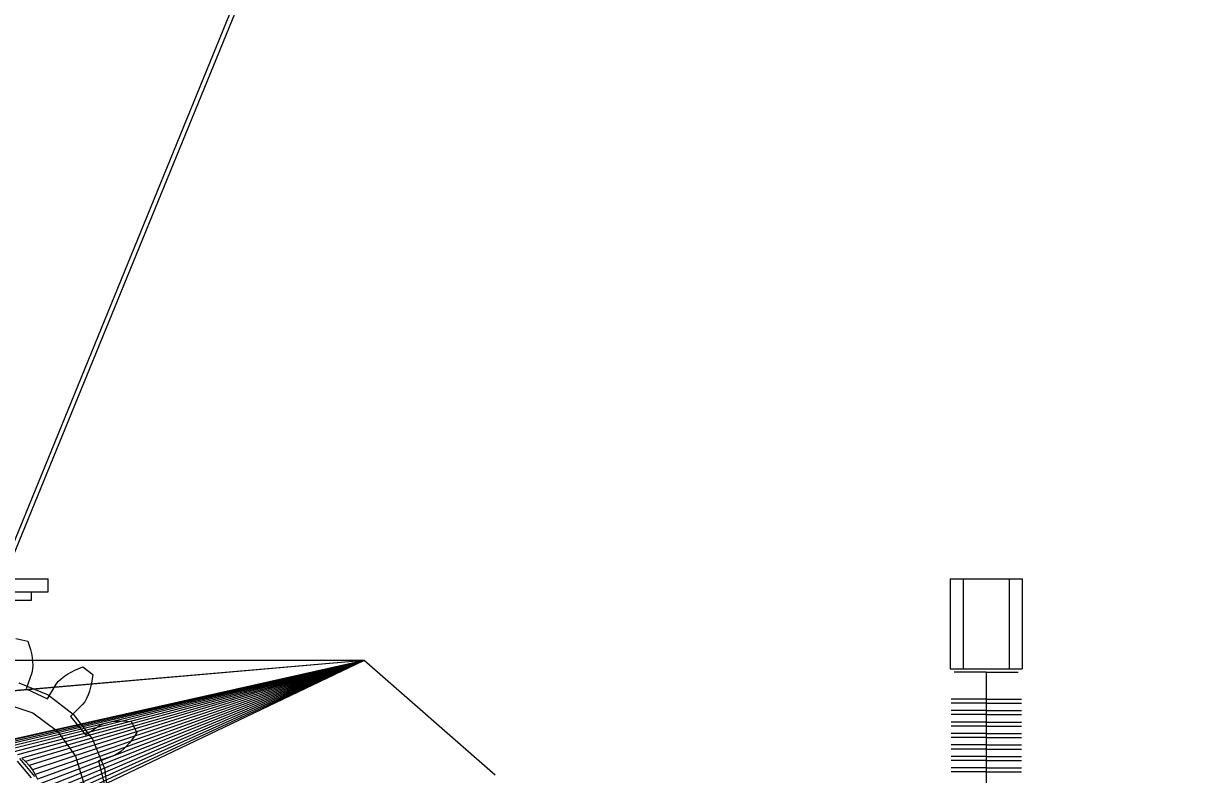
# Model space of a CAD drawing. Header units: millimetres. Extents: x -1970 to 59977, y -65068 to 6837.
# Drawn here: x 25940 to 26649, y 2180 to 2640 of the extents above; entities that cross this region are included whole.
import ezdxf

# ---------------------------------------------------------------- set-up
doc = ezdxf.new("R2010")
doc.units = ezdxf.units.MM
doc.layers.add('COTAS_P', color=1, linetype='Continuous', lineweight=0)
doc.layers.add('lateral_briquetadora', color=7, linetype='Continuous', lineweight=0)
doc.dimstyles.new('R19_100', dxfattribs={"dimtxt": 250, "dimasz": 150, "dimexe": 150, "dimexo": 80, "dimgap": 100, "dimtad": 1, "dimtih": 1, "dimtoh": 1, "dimdsep": 46, "dimcen": 0.09, "dimadec": 0, "dimazin": 0, "dimtfac": 1, "dimtdec": 4, "dimtofl": 0, "dimtmove": 0, "dimatfit": 3, "dimfxl": 1, "dimtolj": 1, "dimtzin": 0, "dimarcsym": 0})

# ---------------------------------------------------------------- blocks, each defined once
blk = doc.blocks.new('*D6')
at = {"layer": 'COTAS_P', "color": 0, "lineweight": -2, "transparency": 16777216}
for p, q in [((25128.19, 1262), (25128.19, 2232)), ((27628.19, 1262), (27628.19, 2232)), ((25278.19, 2082), (27478.19, 2082))]:
    blk.add_line(p, q, dxfattribs=at)
at = {"layer": 'COTAS_P', "color": 0, "transparency": 16777216}
for points in [[(25278.19, 2107), (25278.19, 2057), (25128.19, 2082)], [(27478.19, 2107), (27478.19, 2057), (27628.19, 2082)]]:
    blk.add_solid(points, dxfattribs=at)
at = {"layer": 'Defpoints', "color": 0, "transparency": 16777216}
for p in [(27628.19, 2082), (25128.19, 1182), (27628.19, 1182)]:
    blk.add_point(p, dxfattribs=at)

msp = doc.modelspace()

# ---------------------------------------------------------------- linework, layer by layer
at = {"layer": 'lateral_briquetadora'}
for p, q in [((25925.187, 2300), (26075.187, 2667.25)), ((25928.187, 2300), (26078.187, 2667.25)), ((25501.187, 2300), (25955.187, 2300)), ((25929.187, 2300), (25955.187, 2300)), ((25955.187, 2292), (25955.187, 2300)), ((26506.187, 2300), (26550.187, 2300)), ((26506.187, 2300), (26506.187, 2245)), ((26514.187, 2300), (26542.187, 2300)), ((26514.187, 2300), (26514.187, 2245)), ((26542.187, 2300), (26542.187, 2245)), ((26550.187, 2300), (26550.187, 2245)), ((25501.187, 2292), (25955.187, 2292)), ((25929.187, 2292), (25955.187, 2292)), ((25935.187, 2292), (25945.187, 2292)), ((25945.187, 2287), (25945.187, 2292)), ((25935.187, 2287), (25945.187, 2287)), ((25935.449, 2263.449), (25942.895, 2261.85)), ((25942.895, 2261.85), (25943.766, 2259.323)), ((25943.766, 2259.323), (25944.492, 2256.814)), ((25944.492, 2256.814), (25945.071, 2254.328)), ((26148.187, 2250), (25308.187, 2250)), ((26148.187, 2250), (25541.421, 2197.791)), ((26148.187, 2250), (25544.625, 2197.316)), ((26148.187, 2250), (25914.952, 2197.791)), ((26148.187, 2250), (25918.187, 2197.95)), ((26148.187, 2250), (25921.421, 2197.791)), ((26148.187, 2250), (25924.625, 2197.316)), ((26148.187, 2250), (25927.766, 2196.529)), ((26148.187, 2250), (25930.815, 2195.438)), ((26148.187, 2250), (25933.743, 2194.054)), ((26148.187, 2250), (25936.52, 2192.389)), ((26148.187, 2250), (25939.122, 2190.46)), ((26148.187, 2250), (25941.521, 2188.285)), ((26148.187, 2250), (25943.696, 2185.885)), ((25945.071, 2254.328), (25945.496, 2251.873)), ((25945.496, 2251.873), (25945.759, 2249.455)), ((26148.187, 2250), (25945.625, 2183.284)), ((25945.759, 2249.455), (25945.847, 2247.085)), ((26148.187, 2250), (25947.29, 2180.506)), ((26148.187, 2250), (25948.675, 2177.579)), ((26148.187, 2250), (25949.766, 2155.371)), ((26148.187, 2250), (25949.766, 2174.53)), ((26148.187, 2250), (25950.552, 2158.512)), ((26148.187, 2250), (25950.552, 2171.388)), ((26148.187, 2250), (25951.028, 2161.716)), ((26148.187, 2250), (25951.028, 2168.185)), ((26148.187, 2250), (25951.187, 2164.95)), ((26228.187, 2180), (26148.187, 2250)), ((25945.328, 2242.565), (25941.912, 2232.797)), ((25945.731, 2244.777), (25945.328, 2242.565)), ((25945.847, 2247.085), (25945.731, 2244.777)), ((25965.146, 2240.423), (25967.166, 2241.777)), ((25967.166, 2241.777), (25969.319, 2243.031)), ((25969.319, 2243.031), (25971.594, 2244.187)), ((25971.594, 2244.187), (25973.983, 2245.245)), ((25973.983, 2245.245), (25976.477, 2246.204)), ((25976.477, 2246.204), (25982.491, 2241.533)), ((26506.187, 2245), (26550.187, 2245)), ((26512.55, 2243), (26508.688, 2243)), ((26519.509, 2243), (26512.55, 2243)), ((26514.187, 2245), (26542.187, 2245)), ((26528.187, 2243), (26519.509, 2243)), ((26528.187, 2243), (26528.187, 2226.5)), ((26528.187, 2243), (26536.864, 2243)), ((26536.864, 2243), (26543.823, 2243)), ((26543.823, 2243), (26547.685, 2243)), ((25937.339, 2236.429), (25955.187, 2229.036)), ((25954.866, 2226.761), (25960.147, 2235.66)), ((25960.147, 2235.66), (25961.582, 2237.392)), ((25961.582, 2237.392), (25963.275, 2238.966)), ((25963.275, 2238.966), (25965.146, 2240.423)), ((25981.745, 2236.303), (25981.188, 2233.812)), ((25982.179, 2238.879), (25981.745, 2236.303)), ((25982.491, 2241.533), (25982.179, 2238.879)), ((25941.912, 2232.797), (25954.866, 2226.761)), ((25955.187, 2229.036), (25970.512, 2217.276)), ((25979.694, 2229.123), (25978.744, 2226.95)), ((25980.506, 2231.416), (25979.694, 2229.123)), ((25981.188, 2233.812), (25980.506, 2231.416)), ((25928.143, 2224.118), (25945.939, 2218.146)), ((25976.316, 2223.102), (25969, 2215.783)), ((25977.639, 2224.92), (25976.316, 2223.102)), ((25978.744, 2226.95), (25977.639, 2224.92)), ((26510.986, 2226.5), (26506.738, 2226.5)), ((26510.986, 2224), (26506.738, 2224)), ((26512.55, 2226.5), (26508.688, 2226.5)), ((26512.55, 2224), (26508.688, 2224)), ((26518.641, 2226.5), (26510.986, 2226.5)), ((26518.641, 2224), (26510.986, 2224)), ((26519.509, 2226.5), (26512.55, 2226.5)), ((26519.509, 2224), (26512.55, 2224)), ((26528.187, 2226.5), (26518.641, 2226.5)), ((26528.187, 2224), (26518.641, 2224)), ((26528.187, 2226.5), (26519.509, 2226.5)), ((26528.187, 2224), (26519.509, 2224)), ((26528.187, 2226.5), (26528.187, 2224)), ((26528.187, 2226.5), (26537.732, 2226.5)), ((26528.187, 2226.5), (26536.864, 2226.5)), ((26528.187, 2224), (26528.187, 2219.5)), ((26528.187, 2224), (26536.864, 2224)), ((26528.187, 2224), (26537.732, 2224)), ((26536.864, 2226.5), (26543.823, 2226.5)), ((26536.864, 2224), (26543.823, 2224)), ((26537.732, 2226.5), (26545.387, 2226.5)), ((26537.732, 2224), (26545.387, 2224)), ((26543.823, 2226.5), (26547.685, 2226.5)), ((26543.823, 2224), (26547.685, 2224)), ((26545.387, 2226.5), (26549.635, 2226.5)), ((26545.387, 2224), (26549.635, 2224)), ((25945.939, 2218.146), (25961.019, 2206.966)), ((25969, 2215.783), (25978.053, 2204.725)), ((25970.512, 2217.276), (25982.272, 2201.95)), ((26510.986, 2219.5), (26506.738, 2219.5)), ((26510.986, 2217), (26506.738, 2217)), ((26512.55, 2219.5), (26508.688, 2219.5)), ((26512.55, 2217), (26508.688, 2217)), ((26518.641, 2219.5), (26510.986, 2219.5)), ((26518.641, 2217), (26510.986, 2217)), ((26519.509, 2219.5), (26512.55, 2219.5)), ((26519.509, 2217), (26512.55, 2217)), ((26528.187, 2219.5), (26518.641, 2219.5)), ((26528.187, 2217), (26518.641, 2217)), ((26528.187, 2219.5), (26519.509, 2219.5)), ((26528.187, 2217), (26519.509, 2217)), ((26528.187, 2219.5), (26528.187, 2217)), ((26528.187, 2219.5), (26536.864, 2219.5)), ((26528.187, 2219.5), (26537.732, 2219.5)), ((26528.187, 2217), (26528.187, 2212.5)), ((26528.187, 2217), (26536.864, 2217)), ((26528.187, 2217), (26537.732, 2217)), ((26536.864, 2219.5), (26543.823, 2219.5)), ((26536.864, 2217), (26543.823, 2217)), ((26537.732, 2219.5), (26545.387, 2219.5)), ((26537.732, 2217), (26545.387, 2217)), ((26543.823, 2219.5), (26547.685, 2219.5)), ((26543.823, 2217), (26547.685, 2217)), ((26545.387, 2219.5), (26549.635, 2219.5)), ((26545.387, 2217), (26549.635, 2217)), ((25961.019, 2206.966), (25971.907, 2191.674)), ((25978.053, 2204.725), (25986.672, 2210.452)), ((25986.672, 2210.452), (25988.716, 2211.39)), ((25988.716, 2211.39), (25990.924, 2212.073)), ((25990.924, 2212.073), (25993.242, 2212.574)), ((25993.242, 2212.574), (25995.649, 2212.918)), ((25995.649, 2212.918), (25998.134, 2213.113)), ((25998.134, 2213.113), (26000.685, 2213.168)), ((26000.685, 2213.168), (26003.296, 2213.085)), ((26003.296, 2213.085), (26005.959, 2212.867)), ((26005.959, 2212.867), (26009.351, 2206.048)), ((26510.986, 2212.5), (26506.738, 2212.5)), ((26510.986, 2210), (26506.738, 2210)), ((26512.55, 2212.5), (26508.688, 2212.5)), ((26512.55, 2210), (26508.688, 2210)), ((26518.641, 2212.5), (26510.986, 2212.5)), ((26518.641, 2210), (26510.986, 2210)), ((26519.509, 2212.5), (26512.55, 2212.5)), ((26519.509, 2210), (26512.55, 2210)), ((26528.187, 2212.5), (26518.641, 2212.5)), ((26528.187, 2210), (26518.641, 2210)), ((26528.187, 2212.5), (26519.509, 2212.5)), ((26528.187, 2210), (26519.509, 2210)), ((26528.187, 2212.5), (26528.187, 2210)), ((26528.187, 2212.5), (26536.864, 2212.5)), ((26528.187, 2212.5), (26537.732, 2212.5)), ((26528.187, 2210), (26528.187, 2205.5)), ((26528.187, 2210), (26536.864, 2210)), ((26528.187, 2210), (26537.732, 2210)), ((26536.864, 2212.5), (26543.823, 2212.5)), ((26536.864, 2210), (26543.823, 2210)), ((26537.732, 2212.5), (26545.387, 2212.5)), ((26537.732, 2210), (26545.387, 2210)), ((26543.823, 2212.5), (26547.685, 2212.5)), ((26543.823, 2210), (26547.685, 2210)), ((26545.387, 2212.5), (26549.635, 2212.5)), ((26545.387, 2210), (26549.635, 2210)), ((25982.272, 2201.95), (25989.665, 2184.103)), ((26004.827, 2199.658), (26003.172, 2197.794)), ((26006.41, 2201.66), (26004.827, 2199.658)), ((26007.919, 2203.792), (26006.41, 2201.66)), ((26009.351, 2206.048), (26007.919, 2203.792)), ((26510.986, 2205.5), (26506.738, 2205.5)), ((26510.986, 2203), (26506.738, 2203)), ((26512.55, 2205.5), (26508.688, 2205.5)), ((26512.55, 2203), (26508.688, 2203)), ((26518.641, 2205.5), (26510.986, 2205.5)), ((26518.641, 2203), (26510.986, 2203)), ((26519.509, 2205.5), (26512.55, 2205.5)), ((26519.509, 2203), (26512.55, 2203)), ((26528.187, 2205.5), (26518.641, 2205.5)), ((26528.187, 2203), (26518.641, 2203)), ((26528.187, 2205.5), (26519.509, 2205.5)), ((26528.187, 2203), (26519.509, 2203)), ((26528.187, 2205.5), (26528.187, 2203)), ((26528.187, 2205.5), (26536.864, 2205.5)), ((26528.187, 2205.5), (26537.732, 2205.5)), ((26528.187, 2203), (26528.187, 2198.5)), ((26528.187, 2203), (26536.864, 2203)), ((26528.187, 2203), (26537.732, 2203)), ((26536.864, 2205.5), (26543.823, 2205.5)), ((26536.864, 2203), (26543.823, 2203)), ((26537.732, 2205.5), (26545.387, 2205.5)), ((26537.732, 2203), (26545.387, 2203)), ((26543.823, 2205.5), (26547.685, 2205.5)), ((26543.823, 2203), (26547.685, 2203)), ((26545.387, 2205.5), (26549.635, 2205.5)), ((26545.387, 2203), (26549.635, 2203)), ((25995.79, 2192.122), (25986.024, 2188.702)), ((25997.771, 2193.186), (25995.79, 2192.122)), ((25999.648, 2194.535), (25997.771, 2193.186)), ((26001.446, 2196.081), (25999.648, 2194.535)), ((26003.172, 2197.794), (26001.446, 2196.081)), ((26510.986, 2198.5), (26506.738, 2198.5)), ((26510.986, 2196), (26506.738, 2196)), ((26512.55, 2198.5), (26508.688, 2198.5)), ((26512.55, 2196), (26508.688, 2196)), ((26518.641, 2198.5), (26510.986, 2198.5)), ((26518.641, 2196), (26510.986, 2196)), ((26519.509, 2198.5), (26512.55, 2198.5)), ((26519.509, 2196), (26512.55, 2196)), ((26528.187, 2198.5), (26518.641, 2198.5)), ((26528.187, 2196), (26518.641, 2196)), ((26528.187, 2198.5), (26519.509, 2198.5)), ((26528.187, 2196), (26519.509, 2196)), ((26528.187, 2198.5), (26528.187, 2196)), ((26528.187, 2198.5), (26536.864, 2198.5)), ((26528.187, 2198.5), (26537.732, 2198.5)), ((26528.187, 2196), (26528.187, 2191.5)), ((26528.187, 2196), (26536.864, 2196)), ((26528.187, 2196), (26537.732, 2196)), ((26536.864, 2198.5), (26543.823, 2198.5)), ((26536.864, 2196), (26543.823, 2196)), ((26537.732, 2198.5), (26545.387, 2198.5)), ((26537.732, 2196), (26545.387, 2196)), ((26543.823, 2198.5), (26547.685, 2198.5)), ((26543.823, 2196), (26547.685, 2196)), ((26545.387, 2198.5), (26549.635, 2198.5)), ((26545.387, 2196), (26549.635, 2196)), ((25945.047, 2178.312), (25936.589, 2188.643)), ((25937.816, 2190.222), (25946.837, 2179.203)), ((25939.122, 2190.46), (25941.521, 2188.285)), ((25941.521, 2188.285), (25943.696, 2185.885)), ((25943.696, 2185.885), (25945.625, 2183.284)), ((25971.907, 2191.674), (25977.535, 2173.765)), ((25986.024, 2188.702), (25989.382, 2174.811)), ((26510.986, 2191.5), (26506.738, 2191.5)), ((26510.986, 2189), (26506.738, 2189)), ((26512.55, 2191.5), (26508.688, 2191.5)), ((26512.55, 2189), (26508.688, 2189)), ((26518.641, 2191.5), (26510.986, 2191.5)), ((26518.641, 2189), (26510.986, 2189)), ((26519.509, 2191.5), (26512.55, 2191.5)), ((26519.509, 2189), (26512.55, 2189)), ((26528.187, 2191.5), (26518.641, 2191.5)), ((26528.187, 2189), (26518.641, 2189)), ((26528.187, 2191.5), (26519.509, 2191.5)), ((26528.187, 2189), (26519.509, 2189)), ((26528.187, 2191.5), (26528.187, 2189)), ((26528.187, 2191.5), (26536.864, 2191.5)), ((26528.187, 2191.5), (26537.732, 2191.5)), ((26528.187, 2189), (26528.187, 2184.5)), ((26528.187, 2189), (26536.864, 2189)), ((26528.187, 2189), (26537.732, 2189)), ((26536.864, 2191.5), (26543.823, 2191.5)), ((26536.864, 2189), (26543.823, 2189)), ((26537.732, 2191.5), (26545.387, 2191.5)), ((26537.732, 2189), (26545.387, 2189)), ((26543.823, 2191.5), (26547.685, 2191.5)), ((26543.823, 2189), (26547.685, 2189)), ((26545.387, 2191.5), (26549.635, 2191.5)), ((26545.387, 2189), (26549.635, 2189)), ((25945.625, 2183.284), (25947.29, 2180.506)), ((25947.29, 2180.506), (25948.675, 2177.579)), ((25989.665, 2184.103), (25992.187, 2164.95)), ((26510.986, 2184.5), (26506.738, 2184.5)), ((26510.986, 2182), (26506.738, 2182)), ((26512.55, 2184.5), (26508.688, 2184.5)), ((26512.55, 2182), (26508.688, 2182)), ((26518.641, 2184.5), (26510.986, 2184.5)), ((26518.641, 2182), (26510.986, 2182)), ((26519.509, 2184.5), (26512.55, 2184.5)), ((26519.509, 2182), (26512.55, 2182)), ((26528.187, 2184.5), (26518.641, 2184.5)), ((26528.187, 2182), (26518.641, 2182)), ((26528.187, 2184.5), (26519.509, 2184.5)), ((26528.187, 2182), (26519.509, 2182)), ((26528.187, 2184.5), (26528.187, 2182)), ((26528.187, 2184.5), (26536.864, 2184.5)), ((26528.187, 2184.5), (26537.732, 2184.5)), ((26528.187, 2182), (26528.187, 2010)), ((26528.187, 2182), (26537.732, 2182)), ((26528.187, 2182), (26536.864, 2182)), ((26536.864, 2184.5), (26543.823, 2184.5)), ((26536.864, 2182), (26543.823, 2182)), ((26537.732, 2184.5), (26545.387, 2184.5)), ((26537.732, 2182), (26545.387, 2182)), ((26543.823, 2184.5), (26547.685, 2184.5)), ((26543.823, 2182), (26547.685, 2182)), ((26545.387, 2184.5), (26549.635, 2184.5)), ((26545.387, 2182), (26549.635, 2182))]:
    msp.add_line(p, q, dxfattribs=at)

# ---------------------------------------------------------------- dimensions: what is measured, and where the dimension line sits
at = {"layer": 'COTAS_P'}
dim = msp.add_aligned_dim(p1=(25128.187, 1182), p2=(27628.187, 1182), distance=900, text='<> P', dimstyle='R19_100', dxfattribs=at)
dim.commit()
dim.dimension.update_dxf_attribs({"geometry": '*D6', "text_midpoint": (26378.187, 2082)})

doc.saveas('drawing.dxf')
